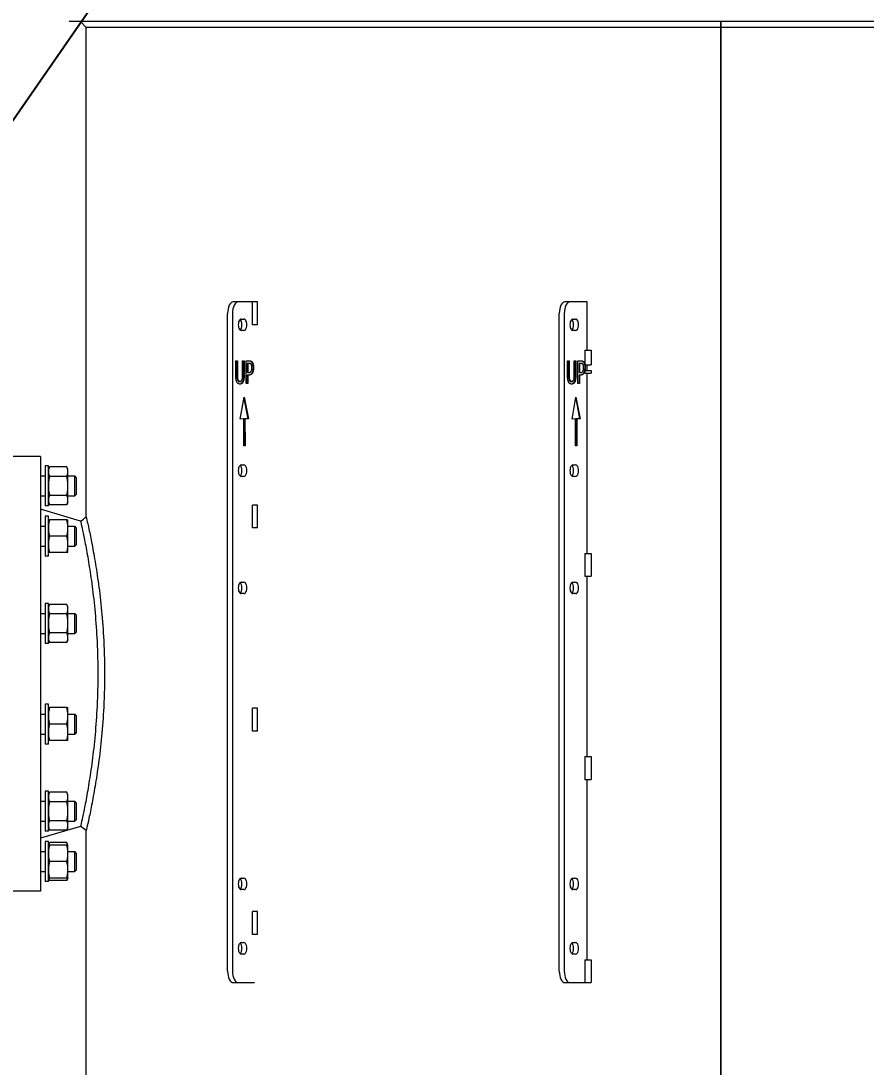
# Model space of a CAD drawing. Header units: inches. Extents: x 20 to 536, y 8 to 344.
# Drawn here: x 396.65 to 433.61, y 94.93 to 140.66 of the extents above; entities that cross this region are included whole.
import ezdxf

# ---------------------------------------------------------------- set-up
doc = ezdxf.new("R2010")
doc.units = ezdxf.units.IN
doc.header["$LTSCALE"] = 16
doc.header["$MEASUREMENT"] = 0
for name, color, linetype, lineweight in [('Dimension (ANSI)', 7, 'Continuous', 25), ('Symbol (ANSI)', 7, 'Continuous', 25), ('Visible (ANSI)', 7, 'Continuous', 50)]:
    doc.layers.add(name, color=color, linetype=linetype, lineweight=lineweight)
doc.styles.add('Standard D-E', font='arial.ttf')
doc.dimstyles.new('in [mm] D-E NeptuneBenson', dxfattribs={"dimscale": 16, "dimtxt": 0.15, "dimasz": 0.098425, "dimexe": 0.125, "dimexo": 0.063, "dimgap": 0.031496, "dimtad": 0, "dimtih": 1, "dimtoh": 1, "dimdec": 4, "dimrnd": 1e-08, "dimzin": 3, "dimdsep": 46, "dimlunit": 5, "dimtxsty": 'Standard D-E', "dimcen": 0.09, "dimdle": 0.393701, "dimclrd": 256, "dimclre": 256, "dimclrt": 256, "dimadec": 1, "dimazin": 1, "dimtfac": 1, "dimtofl": 0, "dimtmove": 0, "dimatfit": 3, "dimfxl": 1, "dimfrac": 1, "dimtolj": 1, "dimtzin": 4, "dimlwd": -1, "dimlwe": -1, "dimarcsym": 0})
doc.dimstyles.new('in [mm] D-E NeptuneBenson$7', dxfattribs={"dimscale": 16, "dimtxt": 0.15, "dimasz": 0.098425, "dimexe": 0.125, "dimexo": 0.063, "dimgap": 0.031496, "dimtad": 0, "dimtih": 1, "dimtoh": 1, "dimdec": 4, "dimrnd": 1e-08, "dimzin": 3, "dimdsep": 46, "dimlunit": 5, "dimtxsty": 'Standard D-E', "dimcen": 0.09, "dimdle": 0.393701, "dimclrd": 256, "dimclre": 256, "dimclrt": 256, "dimadec": 1, "dimazin": 1, "dimtfac": 1, "dimtofl": 0, "dimtmove": 0, "dimatfit": 3, "dimfxl": 1, "dimfrac": 1, "dimtolj": 1, "dimtzin": 4, "dimlwd": -1, "dimlwe": -1, "dimarcsym": 0})

# ---------------------------------------------------------------- blocks, each defined once
blk = doc.blocks.new('*D27')
at = {"layer": 'Defpoints', "color": 0, "transparency": 16777216}
for p in [(360.176, 158.01), (426.681, 158.01), (401.679, 61.1)]:
    blk.add_point(p, dxfattribs=at)
at = {"layer": 'Dimension (ANSI)', "transparency": 16777216}
for p, q in [((425.673, 158.01), (358.176, 158.01)), ((360.176, 156.436), (360.176, 124.588)), ((360.176, 62.675), (360.176, 107.179)), ((400.671, 61.1), (358.176, 61.1))]:
    blk.add_line(p, q, dxfattribs=at)
for points in [[(359.914, 156.436), (360.439, 156.436), (360.176, 158.01)], [(359.914, 62.675), (360.439, 62.675), (360.176, 61.1)]]:
    blk.add_solid(points, dxfattribs=at)
at = {"layer": 'Dimension (ANSI)', "transparency": 16777216, "char_height": 2.4, "attachment_point": 5, "style": 'Standard D-E'}
for s, insert in [('\\A1; \\fArial|b0|i0;\\H2.4000;96{\\H1x;\\S15#16;} in', (360.176, 118.859)), ('\\A1;[2461.5 mm]{\\P\\fArial|b0|i0;\\H2.4000;SHIPPING HEIGHT\\P\\fArial|b0|i0;\\H2.4000;REF.}', (360.176, 110.155))]:
    blk.add_mtext(s, dxfattribs=dict(at, insert=insert))

msp = doc.modelspace()

# ---------------------------------------------------------------- linework, layer by layer
at = {"layer": 'Visible (ANSI)', "linetype": 'Continuous', "lineweight": 18}
for p, q in [((449.62921, 140.62531), (398.78557, 140.62531)), ((399.25624, 140.62531), (399.50622, 140.37531)), ((399.50362, 118.9791), (399.50362, 140.37791)), ((427.25564, 140.37531), (399.50622, 140.37531)), ((427.25564, 140.37531), (427.25564, 140.62531)), ((427.25564, 140.37531), (427.25564, 72.12531)), ((427.25565, 140.62531), (427.25565, 140.37531)), ((427.25565, 72.12531), (427.25565, 140.37531)), ((449.62921, 140.37531), (427.25565, 140.37531)), ((427.25564, 140.27031), (427.25565, 140.27031)), ((427.25564, 140.16531), (427.25565, 140.16531)), ((427.25565, 139.95531), (427.25564, 139.95531)), ((427.25565, 139.85031), (427.25564, 139.85031)), ((427.25565, 139.65031), (427.25564, 139.65031)), ((427.25564, 139.15031), (427.25565, 139.15031)), ((406.1518, 128.37531), (405.93529, 128.37531)), ((406.76848, 128.37531), (406.1518, 128.37531)), ((406.98987, 128.37531), (406.76848, 128.37531)), ((406.76848, 127.37531), (406.76848, 128.37531)), ((406.98987, 127.37531), (406.98987, 128.37531)), ((420.65772, 128.37531), (420.44122, 128.37531)), ((421.40772, 128.37531), (420.65772, 128.37531)), ((421.40772, 126.26531), (421.40772, 128.37531)), ((405.68529, 99.12531), (405.68529, 127.87531)), ((405.9018, 127.87531), (405.9018, 99.12531)), ((406.2768, 127.62531), (406.4018, 127.62531)), ((420.19122, 99.12531), (420.19122, 127.87531)), ((420.40772, 127.87531), (420.40772, 99.12531)), ((420.78272, 127.62531), (420.90772, 127.62531)), ((406.4018, 127.12531), (406.2768, 127.12531)), ((406.98987, 127.37531), (406.76848, 127.37531)), ((420.90772, 127.12531), (420.78272, 127.12531)), ((421.31397, 126.26531), (421.59115, 126.26531)), ((421.31397, 126.26531), (421.31397, 125.62771)), ((421.59115, 126.26531), (421.59115, 125.62771)), ((406.04637, 125.18116), (406.04637, 125.80514)), ((406.04637, 125.80514), (406.11282, 125.80514)), ((406.09117, 125.80514), (406.09117, 125.18116)), ((406.11282, 125.80514), (406.11282, 125.18116)), ((406.34175, 125.17791), (406.34175, 125.80514)), ((406.34175, 125.80514), (406.4082, 125.80514)), ((406.38655, 125.80514), (406.38655, 125.18116)), ((406.4082, 125.80514), (406.4082, 125.18116)), ((406.50342, 124.80514), (406.50342, 125.80514)), ((406.50342, 125.80514), (406.62903, 125.80514)), ((420.55229, 125.18116), (420.55229, 125.80514)), ((420.55229, 125.80514), (420.61874, 125.80514)), ((420.59709, 125.80514), (420.59709, 125.18116)), ((420.61874, 125.80514), (420.61874, 125.18116)), ((420.84768, 125.17791), (420.84768, 125.80514)), ((420.84768, 125.80514), (420.91413, 125.80514)), ((420.89248, 125.80514), (420.89248, 125.18116)), ((420.91413, 125.80514), (420.91413, 125.18116)), ((421.00934, 124.80514), (421.00934, 125.80514)), ((421.00934, 125.80514), (421.13495, 125.80514)), ((406.56987, 125.69007), (406.54822, 125.69007)), ((406.54822, 125.69007), (406.54822, 125.29137)), ((406.56987, 125.29137), (406.54822, 125.29137)), ((406.56987, 125.69007), (406.56987, 125.29137)), ((406.62498, 125.69007), (406.56987, 125.69007)), ((406.56987, 125.29137), (406.61525, 125.29137)), ((421.0758, 125.69007), (421.05414, 125.69007)), ((421.05414, 125.69007), (421.05414, 125.29137)), ((421.0758, 125.29137), (421.05414, 125.29137)), ((421.0758, 125.69007), (421.0758, 125.29137)), ((421.1309, 125.69007), (421.0758, 125.69007)), ((421.0758, 125.29137), (421.12118, 125.29137)), ((421.31397, 125.62771), (421.59115, 125.62771)), ((421.31397, 125.38118), (421.59115, 125.38118)), ((421.31397, 125.38118), (421.31397, 125.26531)), ((421.40772, 125.38118), (421.40772, 125.62771)), ((421.59115, 125.38118), (421.59115, 125.26531)), ((406.22708, 124.89752), (406.20543, 124.89752)), ((406.56987, 125.17791), (406.54822, 125.17791)), ((406.54822, 125.17791), (406.54822, 124.80514)), ((406.62619, 125.17791), (406.56987, 125.17791)), ((406.56987, 125.17791), (406.56987, 124.80514)), ((420.73301, 124.89752), (420.71136, 124.89752)), ((421.0758, 125.17791), (421.05414, 125.17791)), ((421.05414, 125.17791), (421.05414, 124.80514)), ((421.13212, 125.17791), (421.0758, 125.17791)), ((421.0758, 125.17791), (421.0758, 124.80514)), ((421.31397, 125.26531), (421.59115, 125.26531)), ((421.40772, 117.38531), (421.40772, 125.26531)), ((406.56987, 124.80514), (406.50342, 124.80514)), ((421.0758, 124.80514), (421.00934, 124.80514)), ((406.24209, 123.25577), (406.41224, 124.20797)), ((406.40192, 124.15024), (406.57532, 123.26704)), ((406.41224, 124.20797), (406.59697, 123.26704)), ((420.74802, 123.25577), (420.91817, 124.20797)), ((420.90785, 124.15024), (421.08124, 123.26704)), ((420.91817, 124.20797), (421.10289, 123.26704)), ((406.39018, 123.26127), (406.24209, 123.25577)), ((406.36853, 123.26127), (406.24224, 123.25658)), ((406.39018, 123.26127), (406.36853, 123.26127)), ((406.39805, 122.08537), (406.39018, 123.26127)), ((406.57532, 123.26704), (406.42517, 123.26285)), ((406.42517, 123.26285), (406.43405, 122.08902)), ((406.44683, 123.26285), (406.42517, 123.26285)), ((406.59697, 123.26704), (406.44683, 123.26285)), ((406.44683, 123.26285), (406.4557, 122.08902)), ((406.59697, 123.26704), (406.57532, 123.26704)), ((420.89611, 123.26127), (420.74802, 123.25577)), ((420.87446, 123.26127), (420.74816, 123.25658)), ((420.89611, 123.26127), (420.87446, 123.26127)), ((420.90397, 122.08537), (420.89611, 123.26127)), ((421.08124, 123.26704), (420.9311, 123.26285)), ((420.9311, 123.26285), (420.93998, 122.08902)), ((420.95275, 123.26285), (420.9311, 123.26285)), ((421.10289, 123.26704), (420.95275, 123.26285)), ((420.95275, 123.26285), (420.96163, 122.08902)), ((421.10289, 123.26704), (421.08124, 123.26704)), ((406.43405, 122.08902), (406.39804, 122.08674)), ((406.4557, 122.08902), (406.39805, 122.08537)), ((406.4557, 122.08902), (406.43405, 122.08902)), ((420.96163, 122.08902), (420.90397, 122.08537)), ((420.93998, 122.08902), (420.90397, 122.08674)), ((420.96163, 122.08902), (420.93998, 122.08902)), ((397.50362, 121.62531), (396.31362, 121.62531)), ((397.50362, 121.62531), (397.50362, 102.62531)), ((397.70564, 121.21068), (397.70564, 119.46068)), ((397.84627, 121.21068), (397.70564, 121.21068)), ((397.84627, 119.46068), (397.84627, 121.21068)), ((397.84627, 121.05468), (397.89813, 121.16591)), ((398.6534, 121.16591), (397.89813, 121.16591)), ((398.70527, 121.05468), (398.6534, 121.16591)), ((406.2768, 121.25031), (406.4018, 121.25031)), ((420.78272, 121.25031), (420.90772, 121.25031)), ((397.50362, 120.77318), (397.70564, 120.77318)), ((398.6534, 120.7508), (397.89813, 120.7508)), ((398.70527, 120.95835), (398.70527, 121.05468)), ((398.70527, 120.33568), (398.70527, 120.95835)), ((398.70527, 120.77318), (398.99986, 120.77318)), ((398.99986, 119.89818), (398.99986, 120.77318)), ((399.06602, 120.70703), (398.99986, 120.77318)), ((406.4018, 120.75031), (406.2768, 120.75031)), ((420.90772, 120.75031), (420.78272, 120.75031)), ((398.70527, 119.71301), (398.70527, 120.33568)), ((399.06602, 120.70703), (399.06602, 119.96433)), ((397.50362, 119.89818), (397.70564, 119.89818)), ((398.6534, 119.92057), (397.89813, 119.92057)), ((398.70527, 119.89818), (398.99986, 119.89818)), ((399.06602, 119.96433), (398.99986, 119.89818)), ((397.84627, 119.46068), (397.70564, 119.46068)), ((397.84627, 119.61668), (397.89813, 119.50545)), ((398.6534, 119.50545), (397.89813, 119.50545)), ((398.70527, 119.61668), (398.6534, 119.50545)), ((398.70527, 119.61668), (398.70527, 119.71301)), ((406.98987, 119.49531), (406.76848, 119.49531)), ((406.76848, 118.49531), (406.76848, 119.49531)), ((406.98987, 118.49531), (406.98987, 119.49531)), ((399.25773, 118.79546), (397.50362, 119.31531)), ((397.70564, 119.01072), (397.70564, 117.26072)), ((397.84627, 119.01072), (397.70564, 119.01072)), ((397.84627, 117.26072), (397.84627, 119.01072)), ((397.50362, 118.57322), (397.70564, 118.57322)), ((398.6534, 118.85472), (397.89813, 118.85472)), ((398.70527, 118.49522), (398.70527, 118.85472)), ((398.70527, 118.57322), (398.99986, 118.57322)), ((398.70527, 117.77622), (398.70527, 118.49522)), ((398.99986, 117.69822), (398.99986, 118.57322)), ((399.06602, 118.50707), (398.99986, 118.57322)), ((399.06602, 118.50707), (399.06602, 117.76437)), ((406.98987, 118.49531), (406.76848, 118.49531)), ((398.6534, 118.13572), (397.89813, 118.13572)), ((397.50362, 117.69822), (397.70564, 117.69822)), ((398.70527, 117.41672), (398.70527, 117.77622)), ((398.70527, 117.69822), (398.99986, 117.69822)), ((399.06602, 117.76437), (398.99986, 117.69822)), ((397.84627, 117.26072), (397.70564, 117.26072)), ((398.6534, 117.41672), (397.89813, 117.41672)), ((421.31397, 117.38531), (421.59115, 117.38531)), ((421.31397, 117.38531), (421.31397, 116.38531)), ((421.59115, 117.38531), (421.59115, 116.38531)), ((421.31397, 116.38531), (421.59115, 116.38531)), ((421.40772, 108.50531), (421.40772, 116.38531)), ((406.2768, 116.12531), (406.4018, 116.12531)), ((420.78272, 116.12531), (420.90772, 116.12531)), ((406.4018, 115.62531), (406.2768, 115.62531)), ((420.90772, 115.62531), (420.78272, 115.62531)), ((397.70564, 115.20027), (397.70564, 113.45027)), ((397.84627, 115.20027), (397.70564, 115.20027)), ((397.84627, 113.45027), (397.84627, 115.20027)), ((397.84627, 115.04427), (397.89813, 115.1555)), ((398.6534, 115.1555), (397.89813, 115.1555)), ((398.70527, 115.04427), (398.6534, 115.1555)), ((398.70527, 114.94795), (398.70527, 115.04427)), ((398.70527, 114.32527), (398.70527, 114.94795)), ((397.50362, 114.76277), (397.70564, 114.76277)), ((398.6534, 114.74039), (397.89813, 114.74039)), ((398.70527, 114.76277), (398.99986, 114.76277)), ((398.70527, 113.7026), (398.70527, 114.32527)), ((398.99986, 113.88777), (398.99986, 114.76277)), ((399.06602, 114.69662), (398.99986, 114.76277)), ((399.06602, 114.69662), (399.06602, 113.95392)), ((397.50362, 113.88777), (397.70564, 113.88777)), ((398.6534, 113.91016), (397.89813, 113.91016)), ((398.70527, 113.88777), (398.99986, 113.88777)), ((399.06602, 113.95392), (398.99986, 113.88777)), ((397.84627, 113.45027), (397.70564, 113.45027)), ((397.84627, 113.60627), (397.89813, 113.49504)), ((398.6534, 113.49504), (397.89813, 113.49504)), ((398.70527, 113.60627), (398.6534, 113.49504)), ((398.70527, 113.60627), (398.70527, 113.7026)), ((397.70564, 110.80035), (397.70564, 109.05035)), ((397.84627, 110.80035), (397.70564, 110.80035)), ((397.84627, 109.05035), (397.84627, 110.80035)), ((397.50362, 110.36285), (397.70564, 110.36285)), ((398.6534, 110.64435), (397.89813, 110.64435)), ((398.70527, 110.28485), (398.70527, 110.64435)), ((398.70527, 110.36285), (398.99986, 110.36285)), ((398.70527, 109.56585), (398.70527, 110.28485)), ((398.99986, 109.48785), (398.99986, 110.36285)), ((399.06602, 110.2967), (398.99986, 110.36285)), ((399.06602, 110.2967), (399.06602, 109.554)), ((406.98987, 110.61531), (406.76848, 110.61531)), ((406.76848, 109.61531), (406.76848, 110.61531)), ((406.98987, 109.61531), (406.98987, 110.61531)), ((398.6534, 109.92535), (397.89813, 109.92535)), ((397.50362, 109.48785), (397.70564, 109.48785)), ((398.70527, 109.20635), (398.70527, 109.56585)), ((398.70527, 109.48785), (398.99986, 109.48785)), ((399.06602, 109.554), (398.99986, 109.48785)), ((406.98987, 109.61531), (406.76848, 109.61531)), ((397.84627, 109.05035), (397.70564, 109.05035)), ((398.6534, 109.20635), (397.89813, 109.20635)), ((421.31397, 108.50531), (421.59115, 108.50531)), ((421.31397, 108.50531), (421.31397, 107.50531)), ((421.59115, 108.50531), (421.59115, 107.50531)), ((421.31397, 107.50531), (421.59115, 107.50531)), ((421.40772, 99.62531), (421.40772, 107.50531)), ((397.50362, 106.5524), (397.70564, 106.5524)), ((397.70564, 106.9899), (397.70564, 105.2399)), ((397.84627, 106.9899), (397.70564, 106.9899)), ((397.84627, 105.2399), (397.84627, 106.9899)), ((397.84627, 106.8339), (397.89813, 106.94513)), ((398.6534, 106.94513), (397.89813, 106.94513)), ((398.70527, 106.8339), (398.6534, 106.94513)), ((398.70527, 106.73758), (398.70527, 106.8339)), ((398.70527, 106.1149), (398.70527, 106.73758)), ((398.70527, 106.5524), (398.99986, 106.5524)), ((398.99986, 105.6774), (398.99986, 106.5524)), ((399.06602, 106.48625), (398.99986, 106.5524)), ((398.6534, 106.53002), (397.89813, 106.53002)), ((398.70527, 105.49223), (398.70527, 106.1149)), ((399.06602, 106.48625), (399.06602, 105.74355)), ((397.50362, 105.6774), (397.70564, 105.6774)), ((398.6534, 105.69979), (397.89813, 105.69979)), ((398.70527, 105.6774), (398.99986, 105.6774)), ((399.06602, 105.74355), (398.99986, 105.6774)), ((399.25773, 105.45517), (397.50362, 104.93531)), ((397.84627, 105.2399), (397.70564, 105.2399)), ((397.84627, 105.3959), (397.89813, 105.28467)), ((398.6534, 105.28467), (397.89813, 105.28467)), ((398.70527, 105.3959), (398.6534, 105.28467)), ((398.70527, 105.3959), (398.70527, 105.49223)), ((399.50362, 93.27311), (399.50362, 105.27152)), ((397.70564, 104.78994), (397.70564, 103.03994)), ((397.84627, 104.78994), (397.70564, 104.78994)), ((397.84627, 103.03994), (397.84627, 104.78994)), ((397.84627, 104.63394), (397.89813, 104.74517)), ((398.6534, 104.74517), (397.89813, 104.74517)), ((398.70527, 104.63394), (398.6534, 104.74517)), ((397.50362, 104.35244), (397.70564, 104.35244)), ((398.6534, 104.63394), (397.89813, 104.63394)), ((398.70527, 104.27444), (398.70527, 104.63394)), ((398.70527, 104.35244), (398.99986, 104.35244)), ((398.70527, 103.55544), (398.70527, 104.27444)), ((398.99986, 103.47744), (398.99986, 104.35244)), ((399.06602, 104.28629), (398.99986, 104.35244)), ((399.06602, 104.28629), (399.06602, 103.54359)), ((398.6534, 103.91494), (397.89813, 103.91494)), ((397.50362, 103.47744), (397.70564, 103.47744)), ((398.70527, 103.19594), (398.70527, 103.55544)), ((398.70527, 103.47744), (398.99986, 103.47744)), ((399.06602, 103.54359), (398.99986, 103.47744)), ((397.84627, 103.03994), (397.70564, 103.03994)), ((397.84627, 103.19594), (397.89813, 103.08471)), ((398.6534, 103.19594), (397.89813, 103.19594)), ((398.6534, 103.08471), (397.89813, 103.08471)), ((398.70527, 103.19594), (398.6534, 103.08471)), ((406.2768, 103.18781), (406.4018, 103.18781)), ((420.78272, 103.18781), (420.90772, 103.18781)), ((397.50362, 102.62531), (396.31362, 102.62531)), ((406.4018, 102.68781), (406.2768, 102.68781)), ((420.90772, 102.68781), (420.78272, 102.68781)), ((406.98987, 101.73531), (406.76848, 101.73531)), ((406.76848, 100.73531), (406.76848, 101.73531)), ((406.98987, 100.73531), (406.98987, 101.73531)), ((406.98987, 100.73531), (406.76848, 100.73531)), ((406.2768, 100.37531), (406.4018, 100.37531)), ((420.78272, 100.37531), (420.90772, 100.37531)), ((406.4018, 99.87531), (406.2768, 99.87531)), ((420.90772, 99.87531), (420.78272, 99.87531)), ((421.31397, 99.62531), (421.59115, 99.62531)), ((421.31397, 99.62531), (421.31397, 98.62531)), ((421.59115, 99.62531), (421.59115, 98.62531)), ((405.93529, 98.62531), (406.1518, 98.62531)), ((406.1518, 98.62531), (406.86223, 98.62531)), ((420.44122, 98.62531), (420.65772, 98.62531)), ((420.65772, 98.62531), (421.31397, 98.62531)), ((421.31397, 98.62531), (421.59115, 98.62531))]:
    msp.add_line(p, q, dxfattribs=at)
for centre, major_axis, start_param, end_param in [((405.93529, 127.87531), (0, 0.5), 0, 1.57079633), ((406.1518, 127.87531), (0, 0.5), 0, 1.57079633), ((420.44122, 127.87531), (0, 0.5), 0, 1.57079633), ((420.65772, 127.87531), (0, 0.5), 0, 1.57079633), ((406.2768, 127.37531), (0, -0.25), 3.14159265, 6.28318531), ((406.18529, 127.37531), (0, -0.25), 0.37473443, 2.76685822), ((406.4018, 127.37531), (0, 0.25), 3.14159265, 6.28318531), ((420.78272, 127.37531), (0, -0.25), 3.14159265, 6.28318531), ((420.69122, 127.37531), (0, -0.25), 0.37473443, 2.76685822), ((420.90772, 127.37531), (0, 0.25), 3.14159265, 6.28318531), ((406.2768, 121.00031), (0, -0.25), 3.14159265, 6.28318531), ((406.18529, 121.00031), (0, -0.25), 0.37473443, 2.76685822), ((406.4018, 121.00031), (0, 0.25), 3.14159265, 6.28318531), ((420.78272, 121.00031), (0, -0.25), 3.14159265, 6.28318531), ((420.69122, 121.00031), (0, -0.25), 0.37473443, 2.76685822), ((420.90772, 121.00031), (0, 0.25), 3.14159265, 6.28318531), ((406.2768, 115.87531), (0, -0.25), 3.14159265, 6.28318531), ((406.18529, 115.87531), (0, -0.25), 0.37473443, 2.76685822), ((406.4018, 115.87531), (0, 0.25), 3.14159265, 6.28318531), ((420.78272, 115.87531), (0, -0.25), 3.14159265, 6.28318531), ((420.69122, 115.87531), (0, -0.25), 0.37473443, 2.76685822), ((420.90772, 115.87531), (0, 0.25), 3.14159265, 6.28318531), ((406.2768, 102.93781), (0, -0.25), 3.14159265, 6.28318531), ((406.18529, 102.93781), (0, -0.25), 0.37473443, 2.76685822), ((406.4018, 102.93781), (0, 0.25), 3.14159265, 6.28318531), ((420.78272, 102.93781), (0, -0.25), 3.14159265, 6.28318531), ((420.69122, 102.93781), (0, -0.25), 0.37473443, 2.76685822), ((420.90772, 102.93781), (0, 0.25), 3.14159265, 6.28318531), ((406.2768, 100.12531), (0, -0.25), 3.14159265, 6.28318531), ((406.18529, 100.12531), (0, -0.25), 0.37473443, 2.76685822), ((406.4018, 100.12531), (0, 0.25), 3.14159265, 6.28318531), ((420.78272, 100.12531), (0, -0.25), 3.14159265, 6.28318531), ((420.69122, 100.12531), (0, -0.25), 0.37473443, 2.76685822), ((420.90772, 100.12531), (0, 0.25), 3.14159265, 6.28318531), ((405.93529, 99.12531), (0, -0.5), 4.71238898, 6.28318531), ((406.1518, 99.12531), (0, -0.5), 4.71238898, 6.28318531), ((420.44122, 99.12531), (0, -0.5), 4.71238898, 6.28318531), ((420.65772, 99.12531), (0, -0.5), 4.71238898, 6.28318531)]:
    msp.add_ellipse(centre, major_axis=major_axis, ratio=0.5, start_param=start_param, end_param=end_param, dxfattribs=at)
for points, degree in [([(398.75431, 140.65656), (398.76473, 140.64615), (398.77515, 140.63573), (398.78557, 140.62531)], 3), ([(406.62903, 125.80514), (406.6736, 125.80514), (406.736, 125.77597), (406.7599, 125.74274)], 2), ([(406.7599, 125.74274), (406.78786, 125.70466), (406.81946, 125.58715), (406.81946, 125.50368)], 2), ([(421.13495, 125.80514), (421.17952, 125.80514), (421.24192, 125.77597), (421.26583, 125.74274)], 2), ([(421.26583, 125.74274), (421.29379, 125.70466), (421.32539, 125.58715), (421.32539, 125.50368)], 2), ([(406.61525, 125.29137), (406.65577, 125.29137), (406.70561, 125.3173), (406.72181, 125.35133)], 2), ([(406.71412, 125.65198), (406.69831, 125.67305), (406.65617, 125.69007), (406.62498, 125.69007)], 2), ([(406.7757, 125.28164), (406.74977, 125.23059), (406.67968, 125.17791), (406.62619, 125.17791)], 2), ([(406.75018, 125.49963), (406.75018, 125.5515), (406.73235, 125.62767), (406.71412, 125.65198)], 2), ([(406.72181, 125.35133), (406.73681, 125.38132), (406.75018, 125.45182), (406.75018, 125.49963)], 2), ([(406.81946, 125.50368), (406.81946, 125.43885), (406.79637, 125.32216), (406.7757, 125.28164)], 2), ([(421.12118, 125.29137), (421.16169, 125.29137), (421.21153, 125.3173), (421.22774, 125.35133)], 2), ([(421.22004, 125.65198), (421.20424, 125.67305), (421.1621, 125.69007), (421.1309, 125.69007)], 2), ([(421.28163, 125.28164), (421.2557, 125.23059), (421.1856, 125.17791), (421.13212, 125.17791)], 2), ([(421.2561, 125.49963), (421.2561, 125.5515), (421.23827, 125.62767), (421.22004, 125.65198)], 2), ([(421.22774, 125.35133), (421.24273, 125.38132), (421.2561, 125.45182), (421.2561, 125.49963)], 2), ([(421.32539, 125.50368), (421.32539, 125.43885), (421.30229, 125.32216), (421.28163, 125.28164)], 2), ([(406.09418, 124.87645), (406.06784, 124.92832), (406.04637, 125.07419), (406.04637, 125.18116)], 2), ([(406.22708, 124.78407), (406.18292, 124.78407), (406.11728, 124.83026), (406.09418, 124.87645)], 2), ([(406.11282, 125.18116), (406.11282, 125.11146), (406.12173, 125.01746), (406.13429, 124.97937)], 2), ([(406.13429, 124.97937), (406.14767, 124.93885), (406.19386, 124.89752), (406.22708, 124.89752)], 2), ([(406.22708, 124.89752), (406.25828, 124.89752), (406.3069, 124.93885), (406.32027, 124.97937)], 2), ([(406.36039, 124.87645), (406.33648, 124.82945), (406.27327, 124.78407), (406.22708, 124.78407)], 2), ([(406.32027, 124.97937), (406.33284, 125.01746), (406.34175, 125.11065), (406.34175, 125.17791)], 2), ([(406.4082, 125.18116), (406.4082, 125.07662), (406.38713, 124.92751), (406.36039, 124.87645)], 2), ([(420.60011, 124.87645), (420.57377, 124.92832), (420.55229, 125.07419), (420.55229, 125.18116)], 2), ([(420.73301, 124.78407), (420.68884, 124.78407), (420.6232, 124.83026), (420.60011, 124.87645)], 2), ([(420.61874, 125.18116), (420.61874, 125.11146), (420.62766, 125.01746), (420.64022, 124.97937)], 2), ([(420.64022, 124.97937), (420.65359, 124.93885), (420.69978, 124.89752), (420.73301, 124.89752)], 2), ([(420.73301, 124.89752), (420.76421, 124.89752), (420.81283, 124.93885), (420.8262, 124.97937)], 2), ([(420.86631, 124.87645), (420.84241, 124.82945), (420.7792, 124.78407), (420.73301, 124.78407)], 2), ([(420.8262, 124.97937), (420.83876, 125.01746), (420.84768, 125.11065), (420.84768, 125.17791)], 2), ([(420.91413, 125.18116), (420.91413, 125.07662), (420.89306, 124.92751), (420.86631, 124.87645)], 2), ([(399.25773, 118.79546), (399.33969, 118.85668), (399.42166, 118.91788), (399.50362, 118.9791)], 3), ([(399.50362, 105.27152), (399.42166, 105.33274), (399.33969, 105.39395), (399.25773, 105.45517)], 3)]:
    msp.add_open_spline(points, degree=degree, dxfattribs=at)
for points, knots in [([(406.60738, 125.80514), (406.62756, 125.80514), (406.65833, 125.80291), (406.70453, 125.77997), (406.72228, 125.76494), (406.73825, 125.74274)], [-0.725506634, -0.725506634, -0.725506634, -0.725506634, -0.296366495, -0.296366495, 0, 0, 0, 0]), ([(406.73825, 125.74274), (406.74921, 125.72782), (406.75897, 125.71023), (406.77406, 125.6734), (406.78184, 125.65084), (406.79507, 125.58441), (406.79781, 125.54382), (406.79781, 125.50368)], [-0.844477071, -0.844477071, -0.844477071, -0.844477071, -0.544529725, -0.544529725, -0.305823756, -0.305823756, 0, 0, 0, 0]), ([(421.1133, 125.80514), (421.13349, 125.80514), (421.16426, 125.80291), (421.21046, 125.77997), (421.22821, 125.76494), (421.24418, 125.74274)], [-0.725506634, -0.725506634, -0.725506634, -0.725506634, -0.296366495, -0.296366495, 0, 0, 0, 0]), ([(421.24418, 125.74274), (421.25513, 125.72782), (421.2649, 125.71023), (421.27999, 125.6734), (421.28776, 125.65084), (421.301, 125.58441), (421.30374, 125.54382), (421.30374, 125.50368)], [-0.844477071, -0.844477071, -0.844477071, -0.844477071, -0.544529725, -0.544529725, -0.305823756, -0.305823756, 0, 0, 0, 0]), ([(406.75405, 125.28164), (406.74544, 125.26469), (406.73604, 125.24971), (406.7155, 125.22364), (406.70454, 125.21287), (406.68051, 125.19481), (406.65402, 125.17791), (406.60454, 125.17791)], [-2.12199044, -2.12199044, -2.12199044, -2.12199044, -1.44284282, -1.44284282, -0.75409962, -0.75409962, 0, 0, 0, 0]), ([(406.79781, 125.50368), (406.79781, 125.48), (406.79666, 125.45653), (406.79112, 125.40388), (406.78666, 125.38147), (406.77627, 125.33511), (406.76662, 125.30627), (406.75405, 125.28164)], [-0.48070155, -0.48070155, -0.48070155, -0.48070155, -0.387114958, -0.387114958, -0.268097881, -0.268097881, 0, 0, 0, 0]), ([(421.25998, 125.28164), (421.25137, 125.26469), (421.24197, 125.24971), (421.22142, 125.22364), (421.21047, 125.21287), (421.18644, 125.19481), (421.15995, 125.17791), (421.11047, 125.17791)], [-2.12199044, -2.12199044, -2.12199044, -2.12199044, -1.44284282, -1.44284282, -0.75409962, -0.75409962, 0, 0, 0, 0]), ([(421.30374, 125.50368), (421.30374, 125.48), (421.30258, 125.45653), (421.29704, 125.40388), (421.29258, 125.38147), (421.2822, 125.33511), (421.27254, 125.30627), (421.25998, 125.28164)], [-0.48070155, -0.48070155, -0.48070155, -0.48070155, -0.387114958, -0.387114958, -0.268097881, -0.268097881, 0, 0, 0, 0]), ([(406.09117, 125.18116), (406.09117, 125.1155), (406.09408, 125.07954), (406.09895, 125.03172), (406.1044, 125.00437), (406.11264, 124.97937)], [-0.371862003, -0.371862003, -0.371862003, -0.371862003, -0.228145318, -0.228145318, 0, 0, 0, 0]), ([(406.11264, 124.97937), (406.11732, 124.96521), (406.12293, 124.95273), (406.13769, 124.9288), (406.14582, 124.92079), (406.16858, 124.9021), (406.18738, 124.89752), (406.20543, 124.89752)], [-0.454531198, -0.454531198, -0.454531198, -0.454531198, -0.37440362, -0.37440362, -0.275150152, -0.275150152, 0, 0, 0, 0]), ([(406.33874, 124.87645), (406.33086, 124.86097), (406.32226, 124.84728), (406.30354, 124.82377), (406.29363, 124.81423), (406.27145, 124.79831), (406.25075, 124.78655), (406.21653, 124.78441)], [-1.62181416, -1.62181416, -1.62181416, -1.62181416, -1.12295259, -1.12295259, -0.62367983, -0.62367983, -0.05863483, -0.05863483, -0.05863483, -0.05863483]), ([(406.38655, 125.18116), (406.38655, 125.14121), (406.3854, 125.10007), (406.37817, 125.00763), (406.37207, 124.97691), (406.36194, 124.93053), (406.35182, 124.90143), (406.33874, 124.87645)], [-0.467674705, -0.467674705, -0.467674705, -0.467674705, -0.385613275, -0.385613275, -0.275578199, -0.275578199, 0, 0, 0, 0]), ([(420.59709, 125.18116), (420.59709, 125.1155), (420.6, 125.07954), (420.60487, 125.03172), (420.61033, 125.00437), (420.61857, 124.97937)], [-0.371862003, -0.371862003, -0.371862003, -0.371862003, -0.228145318, -0.228145318, 0, 0, 0, 0]), ([(420.61857, 124.97937), (420.62324, 124.96521), (420.62885, 124.95273), (420.64362, 124.9288), (420.65174, 124.92079), (420.67451, 124.9021), (420.6933, 124.89752), (420.71136, 124.89752)], [-0.454531198, -0.454531198, -0.454531198, -0.454531198, -0.37440362, -0.37440362, -0.275150152, -0.275150152, 0, 0, 0, 0]), ([(420.84466, 124.87645), (420.83679, 124.86097), (420.82819, 124.84728), (420.80947, 124.82377), (420.79956, 124.81423), (420.77738, 124.79831), (420.75667, 124.78655), (420.72245, 124.78441)], [-1.62181416, -1.62181416, -1.62181416, -1.62181416, -1.12295259, -1.12295259, -0.62367983, -0.62367983, -0.05863483, -0.05863483, -0.05863483, -0.05863483]), ([(420.89248, 125.18116), (420.89248, 125.14121), (420.89132, 125.10007), (420.8841, 125.00763), (420.87799, 124.97691), (420.86787, 124.93053), (420.85774, 124.90143), (420.84466, 124.87645)], [-0.467674705, -0.467674705, -0.467674705, -0.467674705, -0.385613275, -0.385613275, -0.275578199, -0.275578199, 0, 0, 0, 0]), ([(399.50362, 118.9791), (399.50362, 118.9791), (399.5137, 118.93571), (399.55458, 118.75477), (399.58533, 118.61726), (399.6622, 118.25609), (399.70832, 118.03212), (399.80683, 117.51761), (399.85912, 117.22706), (399.95926, 116.61414), (400.01067, 116.27101), (400.10691, 115.52686), (400.15164, 115.12587), (400.22588, 114.29143), (400.25536, 113.85735), (400.2805, 113.29605), (400.28531, 113.17042), (400.2893, 113.04504)], [25.88327124, 25.88327124, 25.88327124, 25.88327124, 29.13206612, 29.13206612, 32.380861, 32.380861, 35.62965588, 35.62965588, 38.87845075, 38.87845075, 42.10047369, 42.10047369, 45.32249662, 45.32249662, 48.54451956, 48.54451956, 49.47226183, 49.47226183, 49.47226183, 49.47226183]), ([(399.25773, 118.79546), (399.25773, 118.79546), (399.2672, 118.75332), (399.3056, 118.5775), (399.3345, 118.44388), (399.40675, 118.09279), (399.45009, 117.87502), (399.5427, 117.37466), (399.59186, 117.09203), (399.68603, 116.49562), (399.73438, 116.16162), (399.82489, 115.43721), (399.86696, 115.04681), (399.93677, 114.23439), (399.96449, 113.81174), (399.98822, 113.263), (399.99279, 113.13846), (399.99659, 113.01419)], [25.1977049, 25.1977049, 25.1977049, 25.1977049, 28.35997921, 28.35997921, 31.52225351, 31.52225351, 34.68452782, 34.68452782, 37.84680212, 37.84680212, 40.98395404, 40.98395404, 44.12110596, 44.12110596, 47.25825789, 47.25825789, 48.17792208, 48.17792208, 48.17792208, 48.17792208]), ([(399.99659, 113.01419), (400.00567, 112.7145), (400.01014, 112.41632), (400.01014, 111.8343), (400.00567, 111.53613), (399.99659, 111.23644)], [48.17792208, 48.17792208, 48.17792208, 48.17792208, 50.39540981, 50.39540981, 52.61289754, 52.61289754, 52.61289754, 52.61289754]), ([(400.2893, 113.04504), (400.29985, 112.73557), (400.30498, 112.42692), (400.30498, 111.8237), (400.29985, 111.51505), (400.2893, 111.20559)], [-15.1443319, -15.1443319, -15.1443319, -15.1443319, -12.8460793, -12.8460793, -10.5478267, -10.5478267, -10.5478267, -10.5478267]), ([(399.99659, 111.23644), (399.99279, 111.11216), (399.98822, 110.98762), (399.96449, 110.43888), (399.93677, 110.01624), (399.86696, 109.20381), (399.82489, 108.81341), (399.73438, 108.089), (399.68603, 107.755), (399.59186, 107.15859), (399.5427, 106.87597), (399.45009, 106.3756), (399.40675, 106.15784), (399.3345, 105.80674), (399.3056, 105.67312), (399.2672, 105.49731), (399.25773, 105.45517), (399.25773, 105.45517)], [52.61289754, 52.61289754, 52.61289754, 52.61289754, 53.53256173, 53.53256173, 56.66971365, 56.66971365, 59.80686557, 59.80686557, 62.94401749, 62.94401749, 66.1062918, 66.1062918, 69.2685661, 69.2685661, 72.43084041, 72.43084041, 75.59311471, 75.59311471, 75.59311471, 75.59311471]), ([(400.2893, 111.20559), (400.28531, 111.0802), (400.2805, 110.95458), (400.25536, 110.39327), (400.22588, 109.9592), (400.15164, 109.12475), (400.10691, 108.72376), (400.01067, 107.97962), (399.95926, 107.63649), (399.85912, 107.02357), (399.80683, 106.73301), (399.70832, 106.21851), (399.6622, 105.99453), (399.58533, 105.63336), (399.55458, 105.49586), (399.5137, 105.31491), (399.50362, 105.27152), (399.50362, 105.27152)], [54.06082314, 54.06082314, 54.06082314, 54.06082314, 54.98856542, 54.98856542, 58.21058836, 58.21058836, 61.43261129, 61.43261129, 64.65463422, 64.65463422, 67.9034291, 67.9034291, 71.15222398, 71.15222398, 74.40101886, 74.40101886, 77.64981373, 77.64981373, 77.64981373, 77.64981373])]:
    msp.add_open_spline(points, degree=3, knots=knots, dxfattribs=at)
for points, weights in [([(397.89813, 121.16591), (397.84627, 121.05468), (397.84627, 120.95835)], [1, 1.0379548493, 1]), ([(398.70527, 120.95835), (398.70527, 121.05468), (398.6534, 121.16591)], [1, 1.0379548493, 1]), ([(397.84627, 120.95835), (397.84627, 120.86203), (397.89813, 120.7508)], [1, 1.0379548493, 1]), ([(397.89813, 120.7508), (397.84627, 120.52834), (397.84627, 120.33568)], [1, 1.0379548493, 1]), ([(398.6534, 120.7508), (398.70527, 120.86203), (398.70527, 120.95835)], [1, 1.0379548493, 1]), ([(398.70527, 120.33568), (398.70527, 120.52834), (398.6534, 120.7508)], [1, 1.0379548493, 1]), ([(397.84627, 120.33568), (397.84627, 120.14303), (397.89813, 119.92057)], [1, 1.0379548493, 1]), ([(398.6534, 119.92057), (398.70527, 120.14303), (398.70527, 120.33568)], [1, 1.0379548493, 1]), ([(397.89813, 119.92057), (397.84627, 119.80934), (397.84627, 119.71301)], [1, 1.0379548493, 1]), ([(398.70527, 119.71301), (398.70527, 119.80934), (398.6534, 119.92057)], [1, 1.0379548493, 1]), ([(397.84627, 119.71301), (397.84627, 119.61668), (397.89813, 119.50545)], [1, 1.0379548493, 1]), ([(398.6534, 119.50545), (398.70527, 119.61668), (398.70527, 119.71301)], [1, 1.0379548493, 1]), ([(397.84627, 118.85472), (397.84627, 118.85472), (397.89813, 118.85472)], [1, 1.0379548493, 1]), ([(397.89813, 118.85472), (397.84627, 118.66206), (397.84627, 118.49522)], [1, 1.0379548493, 1]), ([(397.84627, 118.49522), (397.84627, 118.32837), (397.89813, 118.13572)], [1, 1.0379548493, 1]), ([(398.70527, 118.49522), (398.70527, 118.66206), (398.6534, 118.85472)], [1, 1.0379548493, 1]), ([(398.6534, 118.85472), (398.70527, 118.85472), (398.70527, 118.85472)], [1, 1.0379548493, 1]), ([(398.6534, 118.13572), (398.70527, 118.32837), (398.70527, 118.49522)], [1, 1.0379548493, 1]), ([(397.89813, 118.13572), (397.84627, 117.94306), (397.84627, 117.77622)], [1, 1.0379548493, 1]), ([(398.70527, 117.77622), (398.70527, 117.94306), (398.6534, 118.13572)], [1, 1.0379548493, 1]), ([(397.84627, 117.77622), (397.84627, 117.60937), (397.89813, 117.41672)], [1, 1.0379548493, 1]), ([(398.6534, 117.41672), (398.70527, 117.60937), (398.70527, 117.77622)], [1, 1.0379548493, 1]), ([(397.89813, 117.41672), (397.84627, 117.41672), (397.84627, 117.41672)], [1, 1.0379548493, 1]), ([(398.70527, 117.41672), (398.70527, 117.41672), (398.6534, 117.41672)], [1, 1.0379548493, 1]), ([(397.89813, 115.1555), (397.84627, 115.04427), (397.84627, 114.94795)], [1, 1.0379548493, 1]), ([(397.84627, 114.94795), (397.84627, 114.85162), (397.89813, 114.74039)], [1, 1.0379548493, 1]), ([(398.70527, 114.94795), (398.70527, 115.04427), (398.6534, 115.1555)], [1, 1.0379548493, 1]), ([(398.6534, 114.74039), (398.70527, 114.85162), (398.70527, 114.94795)], [1, 1.0379548493, 1]), ([(397.89813, 114.74039), (397.84627, 114.51793), (397.84627, 114.32527)], [1, 1.0379548493, 1]), ([(397.84627, 114.32527), (397.84627, 114.13262), (397.89813, 113.91016)], [1, 1.0379548493, 1]), ([(398.70527, 114.32527), (398.70527, 114.51793), (398.6534, 114.74039)], [1, 1.0379548493, 1]), ([(398.6534, 113.91016), (398.70527, 114.13262), (398.70527, 114.32527)], [1, 1.0379548493, 1]), ([(397.89813, 113.91016), (397.84627, 113.79893), (397.84627, 113.7026)], [1, 1.0379548493, 1]), ([(398.70527, 113.7026), (398.70527, 113.79893), (398.6534, 113.91016)], [1, 1.0379548493, 1]), ([(397.84627, 113.7026), (397.84627, 113.60627), (397.89813, 113.49504)], [1, 1.0379548493, 1]), ([(398.6534, 113.49504), (398.70527, 113.60627), (398.70527, 113.7026)], [1, 1.0379548493, 1]), ([(397.84627, 110.64435), (397.84627, 110.64435), (397.89813, 110.64435)], [1, 1.0379548493, 1]), ([(397.89813, 110.64435), (397.84627, 110.45169), (397.84627, 110.28485)], [1, 1.0379548493, 1]), ([(397.84627, 110.28485), (397.84627, 110.11801), (397.89813, 109.92535)], [1, 1.0379548493, 1]), ([(398.70527, 110.28485), (398.70527, 110.45169), (398.6534, 110.64435)], [1, 1.0379548493, 1]), ([(398.6534, 110.64435), (398.70527, 110.64435), (398.70527, 110.64435)], [1, 1.0379548493, 1]), ([(398.6534, 109.92535), (398.70527, 110.11801), (398.70527, 110.28485)], [1, 1.0379548493, 1]), ([(397.89813, 109.92535), (397.84627, 109.73269), (397.84627, 109.56585)], [1, 1.0379548493, 1]), ([(398.70527, 109.56585), (398.70527, 109.73269), (398.6534, 109.92535)], [1, 1.0379548493, 1]), ([(397.84627, 109.56585), (397.84627, 109.39901), (397.89813, 109.20635)], [1, 1.0379548493, 1]), ([(398.6534, 109.20635), (398.70527, 109.39901), (398.70527, 109.56585)], [1, 1.0379548493, 1]), ([(397.89813, 109.20635), (397.84627, 109.20635), (397.84627, 109.20635)], [1, 1.0379548493, 1]), ([(398.70527, 109.20635), (398.70527, 109.20635), (398.6534, 109.20635)], [1, 1.0379548493, 1]), ([(397.89813, 106.94513), (397.84627, 106.8339), (397.84627, 106.73758)], [1, 1.0379548493, 1]), ([(397.84627, 106.73758), (397.84627, 106.64125), (397.89813, 106.53002)], [1, 1.0379548493, 1]), ([(398.70527, 106.73758), (398.70527, 106.8339), (398.6534, 106.94513)], [1, 1.0379548493, 1]), ([(398.6534, 106.53002), (398.70527, 106.64125), (398.70527, 106.73758)], [1, 1.0379548493, 1]), ([(397.89813, 106.53002), (397.84627, 106.30756), (397.84627, 106.1149)], [1, 1.0379548493, 1]), ([(397.84627, 106.1149), (397.84627, 105.92225), (397.89813, 105.69979)], [1, 1.0379548493, 1]), ([(398.70527, 106.1149), (398.70527, 106.30756), (398.6534, 106.53002)], [1, 1.0379548493, 1]), ([(398.6534, 105.69979), (398.70527, 105.92225), (398.70527, 106.1149)], [1, 1.0379548493, 1]), ([(397.89813, 105.69979), (397.84627, 105.58856), (397.84627, 105.49223)], [1, 1.0379548493, 1]), ([(398.70527, 105.49223), (398.70527, 105.58856), (398.6534, 105.69979)], [1, 1.0379548493, 1]), ([(397.84627, 105.49223), (397.84627, 105.3959), (397.89813, 105.28467)], [1, 1.0379548493, 1]), ([(398.6534, 105.28467), (398.70527, 105.3959), (398.70527, 105.49223)], [1, 1.0379548493, 1]), ([(397.89813, 104.74517), (397.87079, 104.68652), (397.85809, 104.63394)], [1, 1.01965956375, 1.01895290532]), ([(398.69344, 104.63394), (398.68075, 104.68652), (398.6534, 104.74517)], [1.01895290532, 1.01965956375, 1]), ([(397.84627, 104.63394), (397.84627, 104.63394), (397.89813, 104.63394)], [1, 1.0379548493, 1]), ([(397.89813, 104.63394), (397.84627, 104.44129), (397.84627, 104.27444)], [1, 1.0379548493, 1]), ([(397.84627, 104.27444), (397.84627, 104.1076), (397.89813, 103.91494)], [1, 1.0379548493, 1]), ([(398.70527, 104.27444), (398.70527, 104.44129), (398.6534, 104.63394)], [1, 1.0379548493, 1]), ([(398.6534, 104.63394), (398.70527, 104.63394), (398.70527, 104.63394)], [1, 1.0379548493, 1]), ([(398.6534, 103.91494), (398.70527, 104.1076), (398.70527, 104.27444)], [1, 1.0379548493, 1]), ([(397.89813, 103.91494), (397.84627, 103.72229), (397.84627, 103.55544)], [1, 1.0379548493, 1]), ([(398.70527, 103.55544), (398.70527, 103.72229), (398.6534, 103.91494)], [1, 1.0379548493, 1]), ([(397.84627, 103.55544), (397.84627, 103.3886), (397.89813, 103.19594)], [1, 1.0379548493, 1]), ([(398.6534, 103.19594), (398.70527, 103.3886), (398.70527, 103.55544)], [1, 1.0379548493, 1]), ([(397.89813, 103.19594), (397.84627, 103.19594), (397.84627, 103.19594)], [1, 1.0379548493, 1]), ([(397.85809, 103.19594), (397.87079, 103.14336), (397.89813, 103.08471)], [1.01895290532, 1.01965956375, 1]), ([(398.70527, 103.19594), (398.70527, 103.19594), (398.6534, 103.19594)], [1, 1.0379548493, 1]), ([(398.6534, 103.08471), (398.68075, 103.14336), (398.69344, 103.19594)], [1, 1.01965956375, 1.01895290532])]:
    msp.add_rational_spline(points, weights, degree=2, dxfattribs=at)

# ---------------------------------------------------------------- dimensions: what is measured, and where the dimension line sits
at = {"layer": 'Dimension (ANSI)'}
dim = msp.add_linear_dim(base=(360.17635, 158.01031), p1=(401.67876, 61.10031), p2=(426.68064, 158.01031), angle=90, text=' \\fArial|b0|i0;\\H2.4000;<> in\\X[2461.5 mm]{\\P\\fArial|b0|i0;\\H2.4000;SHIPPING HEIGHT\\P\\fArial|b0|i0;\\H2.4000;REF.}', dimstyle='in [mm] D-E NeptuneBenson', override={"dimgap": 0.031496, "dimdec": 4, "dimpost": '', "dimtol": 0, "dimlim": 0, "dimtp": 0, "dimtm": 0, "dimtdec": 2, "dimatfit": 1}, dxfattribs=at)
dim.commit()
dim.dimension.update_dxf_attribs({"geometry": '*D27', "text_midpoint": (360.17635, 115.88385), "dimtype": 160})

# ---------------------------------------------------------------- leaders
at = {"layer": 'Symbol (ANSI)', "annotation_type": 0, "has_hookline": 1, "hookline_direction": 1, "text_width": 22.09604}
msp.add_leader([(405.61059, 149.75031), (394.87471, 134.25994), (393.29991, 134.25994)], dimstyle='in [mm] D-E NeptuneBenson$7', override={"dimtad": 0}, dxfattribs=at)

doc.saveas('drawing.dxf')
